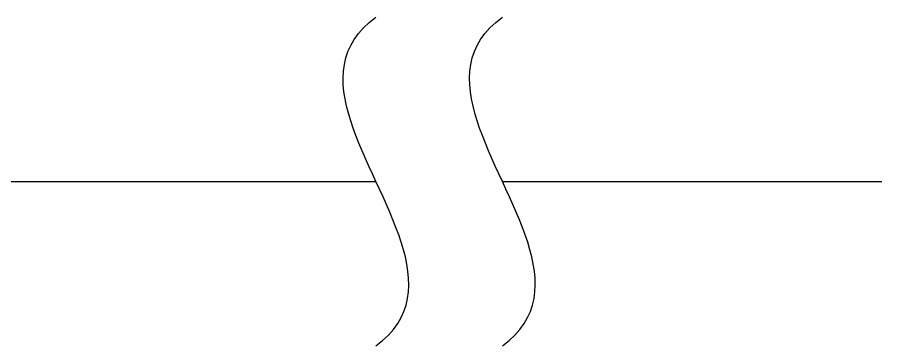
# Model space of a CAD drawing. Header units: metres. Extents: x 5 to 509, y -1 to 159.
# Drawn here: x 495.33 to 509, y 100.4 to 105.6 of the extents above; entities that cross this region are included whole.
import ezdxf

# ---------------------------------------------------------------- set-up
doc = ezdxf.new("R2010")
doc.units = ezdxf.units.M
doc.layers.add('BASE', color=8, linetype='Continuous')
doc.layers.add('WAVE', color=7, linetype='Continuous')

msp = doc.modelspace()

# ---------------------------------------------------------------- linework, layer by layer
at = {"layer": 'BASE'}
for p, q in [((29, 103), (501, 103)), ((503, 103), (509, 103))]:
    msp.add_line(p, q, dxfattribs=at)
at = {"layer": 'WAVE'}
for points in [[(501, 100.4), (501.106, 100.483), (501.198, 100.569), (501.277, 100.658), (501.344, 100.751), (501.399, 100.846), (501.443, 100.943), (501.476, 101.044), (501.5, 101.146), (501.514, 101.251), (501.52, 101.358), (501.517, 101.467), (501.506, 101.578), (501.489, 101.691), (501.465, 101.805), (501.435, 101.92), (501.4, 102.037), (501.36, 102.155), (501.316, 102.274), (501.269, 102.394), (501.219, 102.514), (501.166, 102.635), (501.112, 102.756), (501.056, 102.878), (501, 103), (500.944, 103.122), (500.888, 103.244), (500.834, 103.365), (500.781, 103.486), (500.731, 103.606), (500.684, 103.726), (500.64, 103.845), (500.6, 103.963), (500.565, 104.08), (500.535, 104.195), (500.511, 104.309), (500.494, 104.422), (500.483, 104.533), (500.48, 104.642), (500.486, 104.749), (500.5, 104.854), (500.524, 104.956), (500.557, 105.057), (500.601, 105.154), (500.656, 105.249), (500.723, 105.342), (500.802, 105.431), (500.894, 105.517), (501, 105.6)], [(503, 100.4), (503.106, 100.483), (503.198, 100.569), (503.277, 100.658), (503.344, 100.751), (503.399, 100.846), (503.443, 100.943), (503.476, 101.044), (503.5, 101.146), (503.514, 101.251), (503.52, 101.358), (503.517, 101.467), (503.506, 101.578), (503.489, 101.691), (503.465, 101.805), (503.435, 101.92), (503.4, 102.037), (503.36, 102.155), (503.316, 102.274), (503.269, 102.394), (503.219, 102.514), (503.166, 102.635), (503.112, 102.756), (503.056, 102.878), (503, 103), (502.944, 103.122), (502.888, 103.244), (502.834, 103.365), (502.781, 103.486), (502.731, 103.606), (502.684, 103.726), (502.64, 103.845), (502.6, 103.963), (502.565, 104.08), (502.535, 104.195), (502.511, 104.309), (502.494, 104.422), (502.483, 104.533), (502.48, 104.642), (502.486, 104.749), (502.5, 104.854), (502.524, 104.956), (502.557, 105.057), (502.601, 105.154), (502.656, 105.249), (502.723, 105.342), (502.802, 105.431), (502.894, 105.517), (503, 105.6)]]:
    msp.add_lwpolyline(points, dxfattribs=at)

doc.saveas('drawing.dxf')
